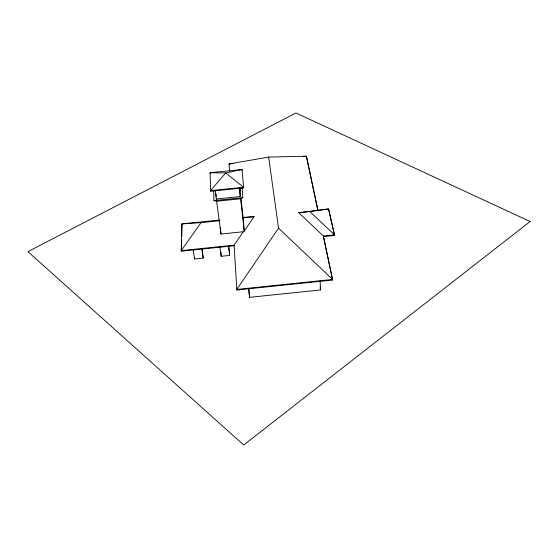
<?xml version="1.0" encoding="UTF-8"?>
<svg xmlns="http://www.w3.org/2000/svg" width="558" height="558" viewBox="0 0 558 558"><rect width="100%" height="100%" fill="white"/><g stroke="black" fill="none" stroke-linecap="round" stroke-linejoin="round"><path stroke-width="0.84" d="M202.268 248.268L203.196 258.138L194.644 259.017L194.651 257.391M242.012 187.627L242.835 197.671L240.582 198.815L244.223 231.075L243.135 217.411L254.106 216.65L244.223 231.075L243.295 231.744L234.074 245.192L234.144 245.757L181.336 251.177L181.629 239.968M181.72 236.515L181.943 223.884L219.615 220.047M298.711 212.682L309.774 211.559L334.57 234.876L323.396 236.027L323.424 236.599L334.591 235.448L328.564 208.957L298.711 212.682L323.396 236.027L332.645 280.039L236.857 290L236.78 289.421L278.533 228.187L268.67 157.084L229.108 163.94L229.589 171.32M219.887 220.71L201.019 222.628L181.238 250.612L181.336 251.177M210.61 191.234L210.087 172.722L242.074 169.513L243.651 187.9L210.61 191.234L210.526 190.613L225.718 172.966L242.074 169.513L242.137 170.12M309.774 211.559L328.564 208.957L334.591 235.448M236.78 289.421L332.624 279.453L278.533 228.187M248.603 288.884L249.579 297.337L320.529 289.937L320.104 280.59M242.953 217.78L254.106 216.65M215.207 190.829L221.017 234.018L243.295 231.744M219.901 247.131L221.156 256.289L229.701 255.411L228.738 245.555M233.404 163.508L229.108 163.94L229.171 164.471M303.008 156.54L306.44 156.198L317.879 210.045M210.526 190.613L243.588 187.279L243.651 187.9M216.309 198.983L240.324 196.556L239.619 187.439M213.637 190.487L213.944 200.594L242.835 197.671M240.582 198.815L216.609 201.243L213.944 200.594M201.019 222.628L181.943 223.884L181.238 250.612L234.074 245.192L236.857 290M268.67 157.084L306.44 156.198L306.468 156.728M243.588 187.279L225.718 172.966L210.087 172.722L210.171 173.329M306.649 157.572L317.725 209.766M323.424 236.599L332.645 280.039M320.048 287.405L320.529 289.937M193.18 250.012L194.644 259.017M201.787 248.987L203.196 258.138M228.41 245.408L229.701 255.411M239.835 188.116L240.128 190.703M241 198.453L243.135 217.411M239.312 187.572L240.324 196.556M220.452 227.364L220.661 229.861M220.801 231.528L221.017 234.018M248.896 288.786L249.579 297.337M239.738 188.025L239.996 191.345M240.261 194.665L240.386 196.325M221.003 252.244L221.156 256.289M216.134 193.989L216.218 196.486M530.1 221.526L243.713 445.012L27.9 251.637L295.956 112.988L530.1 221.526"/></g></svg>
